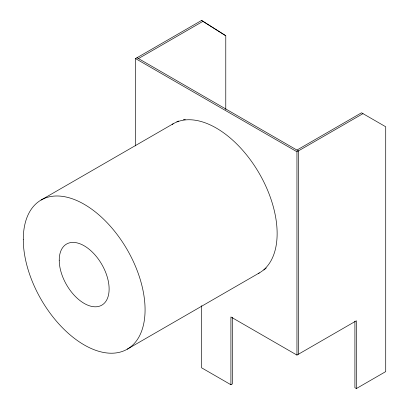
<?xml version="1.0" encoding="UTF-8"?>
<svg xmlns="http://www.w3.org/2000/svg" width="409" height="409" viewBox="0 0 409 409"><rect width="100%" height="100%" fill="white"/><g stroke="black" fill="none" stroke-linecap="round" stroke-linejoin="round"><path stroke-width="0.61" d="M135.532 145.895L135.532 58.574L201.565 20.45L225.778 35.741L225.778 109.489M138.467 58.574L203.033 21.299M41.115 200.021L173.181 123.774M296.944 150.067L361.52 112.797L385.718 126.77L385.718 371.607L356.372 388.55L354.905 387.701L354.905 321.193M135.532 58.574L296.944 151.759L362.972 113.641M127.235 349.184L259.301 272.941M201.565 305.722L201.565 367.793L230.911 384.736L232.378 383.893L232.378 317.384M230.911 384.736L230.911 316.965L296.944 355.084L356.372 320.774L356.372 388.55M225.778 35.741L201.565 20.45M137 57.725L298.412 150.916L298.412 354.24M296.944 151.759L296.944 355.084M172.128 124.413A86.12 49.719 60 0 1 259.301 173.498A86.12 49.719 60 0 1 258.222 273.529M176.831 121.79A86.12 49.719 60 0 1 178.554 121.049M183.416 119.607A86.12 49.719 60 0 1 185.323 119.264M266.249 267.992A86.12 49.719 60 0 1 263.851 270.032M23.282 239.444A86.12 49.719 60 0 0 114.622 353.079A86.12 49.719 60 0 0 114.622 231.284A86.12 49.719 60 0 0 23.282 239.444M59.233 260.201A35.276 20.368 60 0 0 96.647 306.75A35.276 20.368 60 0 0 96.647 256.857A35.276 20.368 60 0 0 59.233 260.201"/></g></svg>
